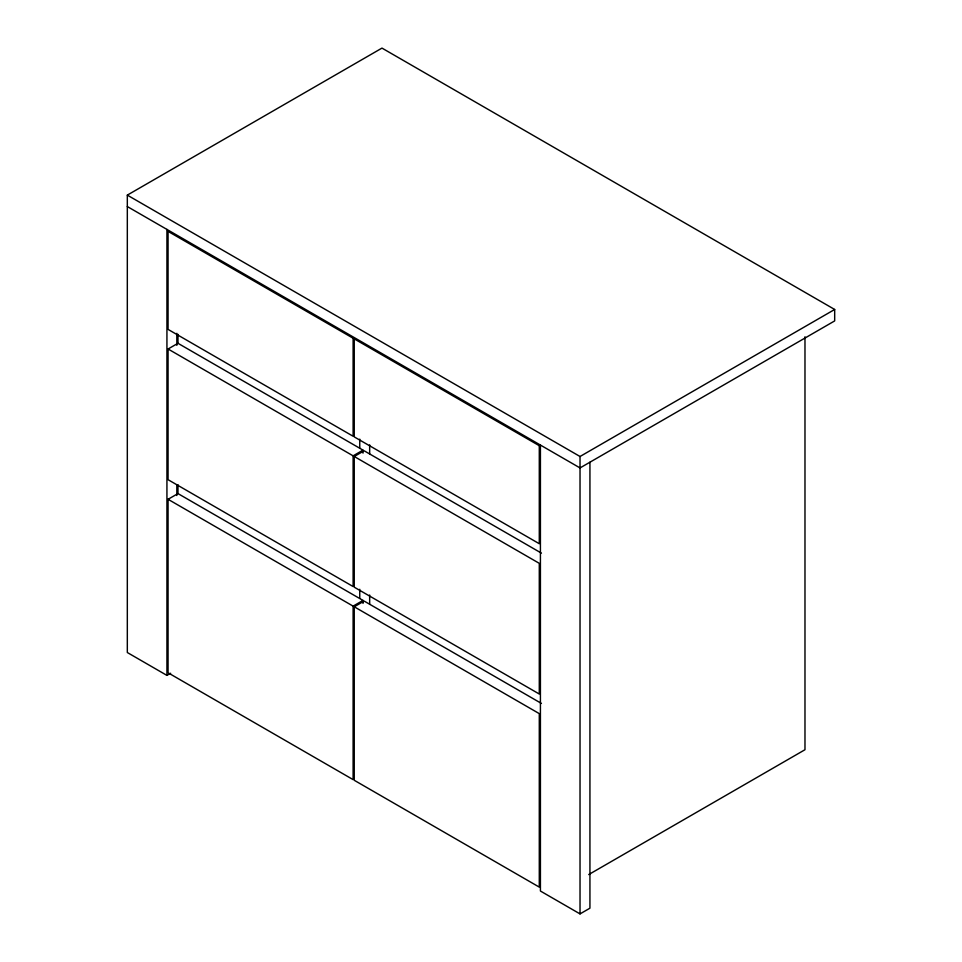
<?xml version="1.0" encoding="UTF-8"?>
<svg xmlns="http://www.w3.org/2000/svg" width="962" height="962" viewBox="0 0 962 962"><rect width="100%" height="100%" fill="white"/><g stroke="black" fill="none" stroke-linecap="round" stroke-linejoin="round"><path stroke-width="1.44" d="M170.647 673.256L166.931 675.396L127.321 652.525L127.321 195.118L381.974 48.1L834.679 309.475L834.679 320.911L580.026 467.929L127.321 206.553M168.061 349.002L353.114 455.844L353.114 586.531L168.061 479.689L168.061 349.002L177.97 343.29L363.011 450.12L363.011 453.126M168.061 499.302L353.114 606.132L353.114 779.617L168.061 672.787L168.061 499.302L177.97 493.578L363.011 600.42L363.011 603.402M353.114 455.844L363.011 450.12M354.244 456.493L539.285 563.335L539.285 694.023L354.244 587.181L354.244 456.493L364.141 450.781L541.426 553.126M127.321 195.118L580.026 456.493L834.679 309.475M353.114 606.132L363.011 600.42M354.244 606.781L539.285 713.624L539.285 887.108L354.244 780.278L354.244 606.781L364.141 601.07L541.426 703.426M588.72 874.578L804.978 749.723L804.978 336.784M540.416 445.057L540.416 891.028L580.026 913.9L589.934 908.188L589.934 462.205M580.026 456.493L580.026 913.9M369.661 444.853L369.661 453.86M369.661 595.009L369.661 604.016M359.752 439.129L359.752 448.136M359.752 589.285L359.752 598.304M177.97 334.391L177.97 343.242M177.97 484.68L177.97 493.542M176.828 333.321L176.828 345.334M176.828 484.98L176.828 495.502M166.931 229.425L166.931 675.396M353.114 338.227L168.061 231.385L168.061 329.401L353.114 436.243L353.114 338.227M539.285 445.707L354.244 338.877L354.244 436.892L539.285 543.722L539.285 445.707"/></g></svg>
